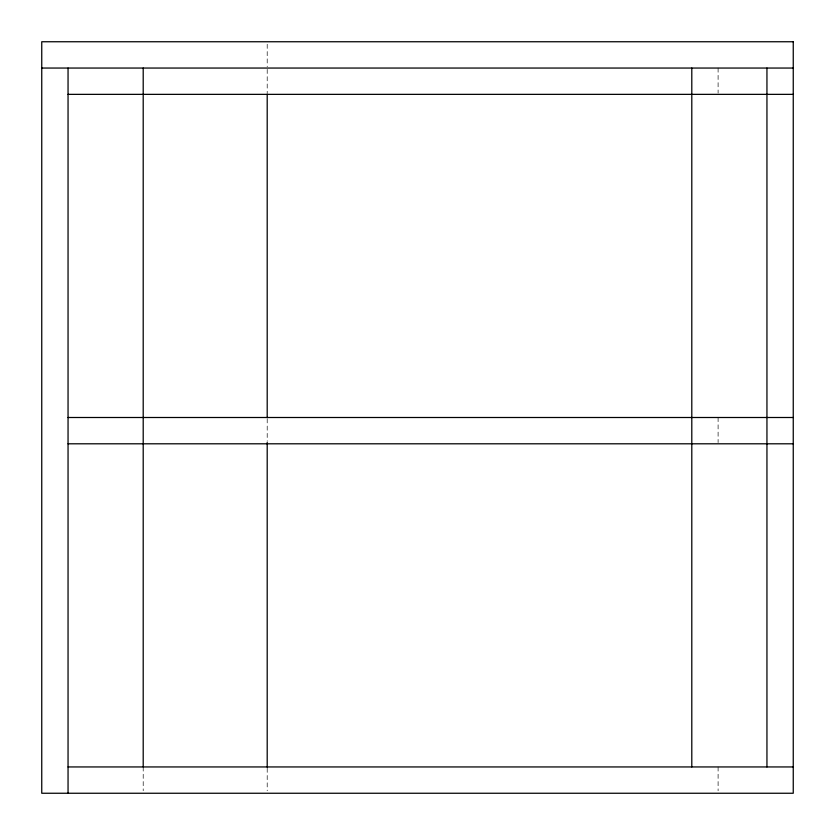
<?xml version="1.0" encoding="UTF-8"?>
<svg xmlns="http://www.w3.org/2000/svg" width="835" height="835" viewBox="0 0 835 835"><rect width="100%" height="100%" fill="white"/><g stroke="black" fill="none" stroke-linecap="round" stroke-linejoin="round"><path stroke-width="0.63" stroke-dasharray="4.17 3.13" d="M718.1 68.052L718.1 93.102M718.1 417.5L718.1 442.55M718.1 766.947L718.1 790.745M267.2 44.255L267.2 66.8M267.2 69.357L267.2 93.102M267.2 418.752L267.2 441.298M267.2 768.2L267.2 790.745M143.202 766.947L143.202 790.745"/><path stroke-width="1.25" d="M41.75 68.052L793.25 68.052M68.052 94.355L793.25 94.355M68.052 417.5L793.25 417.5M68.052 443.802L793.25 443.802M68.052 766.947L793.25 766.947M766.947 68.052L766.947 766.947M691.797 68.052L691.797 766.947M267.2 94.136L267.2 417.604M267.2 442.393L267.2 767.167M143.202 68.052L143.202 766.947M68.052 68.052L68.052 793.25M793.25 41.75L41.75 41.75L41.75 793.25L793.25 793.25L793.25 41.75"/></g></svg>
